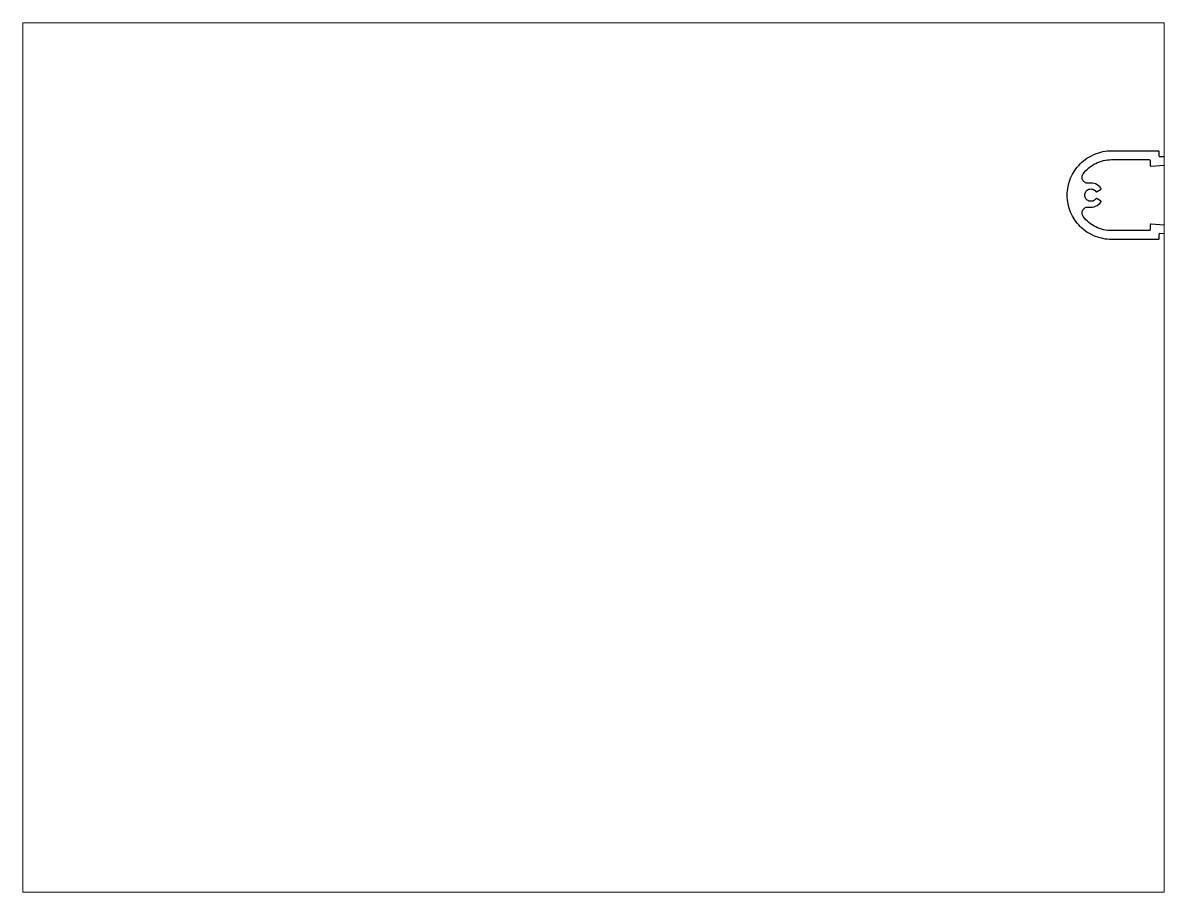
# Paper-space layout 'Layout1' of a CAD drawing. Extents: x 27 to 240, y 20 to 183.
# The model-space entities are those that its viewports show. They can reach past a viewport. Long polylines and large blocks are cut down to what shows.
import ezdxf

# ---------------------------------------------------------------- set-up
doc = ezdxf.new("R2010")
doc.units = 0
doc.header["$LTSCALE"] = 15
doc.layers.get('0').update_dxf_attribs({"linetype": 'CONTINUOUS'})

msp = doc.modelspace()

# ---------------------------------------------------------------- linework, layer by layer
at = {"color": 0, "ltscale": 0.05}
msp.add_lwpolyline([(381.61, 204.29, -0.414214), (381.31, 203.99), (365.61, 203.99, -0.414214), (350.61, 218.99), (350.61, 218.99, -0.414214), (365.61, 233.99), (381.31, 233.99, -0.414214), (381.61, 233.69), (381.61, 232.31, 0.431529), (381.93, 232.01), (415.3, 233.98, -0.431529), (415.61, 233.68), (415.61, 204.31, -0.431529), (415.3, 204.01), (381.93, 205.98, 0.431529), (381.61, 205.68)], format="xyb", close=True, dxfattribs=at)
msp.add_lwpolyline([(412.3, 207.19), (378.93, 209.16, 0.431529), (378.61, 208.86), (378.61, 207.29, -0.414214), (378.31, 206.99), (365.61, 206.99, -0.235409), (356.03, 211.77, -0.676449), (357.95, 214.95, 0.290359), (361.99, 216.67, 0.437555), (361.89, 217.1), (360.68, 217.8, 0.377964), (360.29, 217.73, -2.973091), (360.29, 220.26, 0.377964), (360.68, 220.18), (361.89, 220.89, 0.437555), (361.99, 221.32, 0.290359), (357.95, 223.04, -0.676449), (356.03, 226.22, -0.235409), (365.61, 230.99), (378.31, 230.99, -0.414214), (378.61, 230.69), (378.61, 229.13, 0.431529), (378.93, 228.83), (412.3, 230.79, -0.431529)], format="xyb", dxfattribs=at)

psp = doc.layouts.get("Layout1")

# ---------------------------------------------------------------- viewports
at = {"layer": '0', "color": 0, "linetype": 'BYBLOCK', "ltscale": 0.05}
psp.add_viewport(center=(133.35, 101.6), size=(213.36, 162.56), view_center_point=(190.51, 130.3), view_height=293.8955, dxfattribs=at)

doc.saveas('drawing.dxf')
